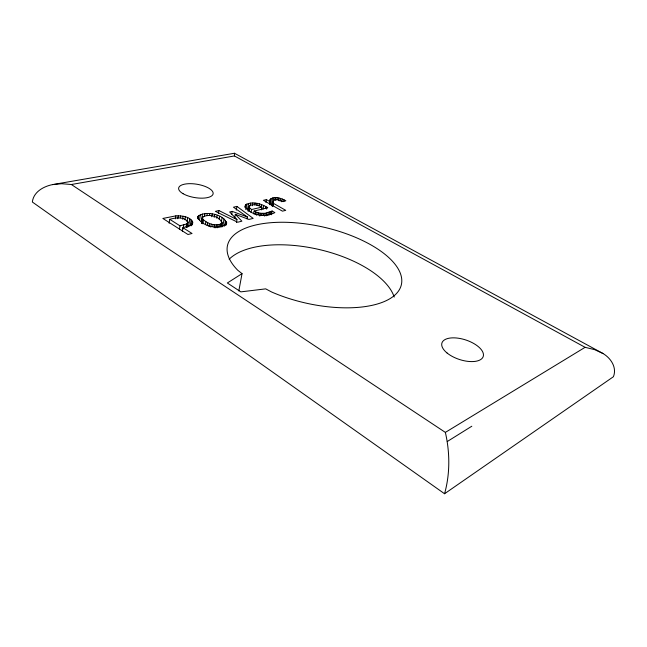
<?xml version="1.0" encoding="UTF-8"?>
<svg xmlns="http://www.w3.org/2000/svg" width="647" height="647" viewBox="0 0 647 647"><rect width="100%" height="100%" fill="white"/><g stroke="black" fill="none" stroke-linecap="round" stroke-linejoin="round"><path stroke-width="0.97" d="M201.613 223.118L202.39 217.481C208.156 212.523 224.978 217.319 221.411 226.725M602.915 353.464L594.674 349.663L585.098 347.318L234.424 155.943L234.473 153.25L52.456 184.613C43.438 186.473 33.498 191.949 32.35 202.018L444.554 493.75L613.421 376.724C617.141 367.447 610.8 358.09 602.915 353.464L234.473 153.25M169.716 219.309C175.507 217.675 184.08 216.341 188.002 222.131L186.579 223.975L179.971 225.819L169.716 219.309L169.15 223.296M269.516 202.034L270.317 199.163C274.999 195.895 281.364 198.273 285.869 200.796L282.658 201.557L278.356 199.705L273.924 200.036L273.325 200.772L272.905 206.126M175.426 218.832L175.855 215.872C181.67 215.669 191.027 216.381 192.782 223.013C191.091 226.644 186.223 226.587 182.907 227.679L182.373 231.254M177.828 218.743L178.257 215.783M180.376 217.869L180.667 215.896M179.445 229.386L179.971 225.819M182.616 219.196L183.052 216.244M183.15 228.925L183.748 224.93M184.953 219.77L185.398 216.818M186.126 226.96L186.579 223.975M187.064 221.597L187.662 217.659M187.234 224.396L187.687 221.42M186.829 227.396L187.428 223.409M187.25 227.097L188.002 222.131M189.797 218.799L188.592 226.693L187.177 225.924M190.234 225.706L191.148 219.786M191.391 225.787L192.151 220.837M192.272 224.897L192.725 221.929M197.667 218.379L197.974 216.422C204.598 210.194 226.814 214.383 226.41 224.735M198.273 219.373L198.888 215.467M199.47 220.506L200.392 214.658M201.282 221.792L202.519 214.02M201.46 223.344L202.39 217.481M201.872 222.665L202.188 220.716M202.495 218.759L202.81 216.81M202.147 222.948L202.778 219.034L202.39 218.225M202.899 223.813L203.53 219.883L202.778 219.034M204.403 216.519L204.873 213.615M205.406 224.598L205.883 221.646L203.53 219.883M206.975 215.394L207.291 213.453M207.202 225.609L207.679 222.657L205.883 221.646M209.434 215.475L209.749 213.542M208.997 226.434L209.482 223.482L207.679 222.657M211.747 216.769L212.224 213.874M210.776 227.073L211.262 224.121L209.482 223.482M212.685 226.539L213.009 224.566L211.262 224.121M214.23 217.343L214.707 214.448M214.214 227.784L214.707 224.832L219.438 224.566L222.083 222.819M216.713 218.176L217.198 215.273M215.863 227.873L216.357 224.921M218.435 213.413L218.912 210.534L236.972 219.6L236.454 222.495M217.441 227.776L217.934 224.832M219.171 219.252L219.657 216.349M218.937 227.509L219.438 224.566M220.336 227.032L220.837 224.088M221.411 221.541L222.067 217.667M221.201 226.434L221.695 223.498M221.217 226.943L222.05 222.067M224.048 219.01L222.722 226.765L220.748 225.415M224.501 226.159L225.504 220.328M225.738 225.488L226.41 221.597M231.707 214.238L232.208 211.375L247.372 216.963L247.025 218.872M234.651 218.136L235.322 214.319L248.933 219.438L253.179 218.387L236.915 206.401L233.462 207.194L247.372 216.963M236.252 210.17L236.915 206.401M245.1 207.566L245.609 204.767C252.637 200.958 261.445 203.676 267.785 207.76L254.134 211.027L253.608 213.858M245.779 209.612L246.798 204.015M247.405 209.96L248.602 203.441M248.157 211.432L249.435 205.697C253.341 203.603 258.218 205.123 261.849 207.105L261.315 209.895M248.577 210.372L249.435 205.697M249.241 210.873L249.75 208.059L249.022 206.749M250.163 205.875L250.68 203.085M251.06 212.362L251.578 209.539L249.75 208.059M252.314 205.754L252.831 202.964M254.667 204.921L255.015 203.069M238.816 290.924L242.035 273.649L237.732 270.236A89.116 38.99 12.7 0 1 300.362 223.247A89.116 38.99 12.7 0 1 400.461 287.494A89.116 38.99 12.7 0 1 271.635 291.999L265.707 288.861L240.838 291.87L227.348 282.982L242.035 273.649M255.096 214.642L255.622 211.812L254.134 211.027M256.867 205.22L257.215 203.368M256.633 215.273L257.158 212.451L255.622 211.812M259.059 205.73L259.407 203.878M258.379 214.82L258.735 212.928L257.158 212.451M261.065 207.363L261.59 204.581M259.819 216.09L260.353 213.267L265.189 213.316L272.112 211.027L274.862 212.604C265.375 217.699 251.149 215.734 244.922 206.66L245.609 204.767M261.623 215.322L261.978 213.437M263.022 209.191L263.725 205.479M263.232 215.338L263.596 213.453M265.86 202.374L266.386 199.624L269.945 201.565L269.411 204.315M265.44 208.415L265.796 206.555M264.647 216.13L265.189 213.316M266.596 209.094L266.952 207.234M266.224 215.823L266.766 213.009M269.435 203.732L270.317 199.163M267.858 215.362L268.4 212.556M270.025 204.792L271.263 198.411M269.306 214.853L269.856 212.046M272.662 197.917L271.247 205.188L272.71 204.937M270.551 214.335L271.101 211.529M272.266 206.45L273.325 200.772M272.888 204.031L274.134 197.675M273.034 204.598L273.39 202.77M271.376 214.755L272.112 211.027M275.121 200.319L275.662 197.602M276.884 199.511L277.248 197.699M278.356 200.691L278.889 197.974M280.046 201.136L280.588 198.419M281.768 201.751L282.31 199.033M283.709 201.646L284.073 199.826M226.741 222.778L226.49 223.87C218.152 230.219 202.551 226.563 197.65 217.489L197.974 216.422M444.554 493.75C450.15 473.855 449.972 452.471 445.362 432.398L71.364 184.508L61.651 183.724L52.456 184.613M447.279 441.513L471.809 426.227M445.362 432.398L585.098 347.318M251.578 209.539L261.849 207.105M232.208 211.375L229.653 211.973L236.972 219.6M218.912 210.534L215.37 211.351L237.651 222.228L241.881 221.185L235.322 214.319M266.386 199.624L263.394 200.311L282.448 211.157L285.739 210.348L273.446 203.368M71.364 184.508L234.424 155.943M175.855 215.872L162.842 218.451L187.978 234.497L192.046 233.494L182.907 227.679M213.009 224.566L214.707 224.832M258.735 212.928L260.353 213.267M269.872 200.206L269.945 201.565M229.151 259.245A87.943 40.551 12.7 0 1 318.672 249.402A87.943 40.551 12.7 0 1 394.201 297.062M183.061 193.696A17.461 6.753 9.4 0 0 212.313 195.329A17.461 6.753 9.4 0 0 192.329 183.732A17.461 6.753 9.4 0 0 183.061 193.696M447.061 352.995A21.731 10.263 18.2 0 0 482.444 357.977A21.731 10.263 18.2 0 0 458.205 338.195A21.731 10.263 18.2 0 0 447.061 352.995"/></g></svg>
